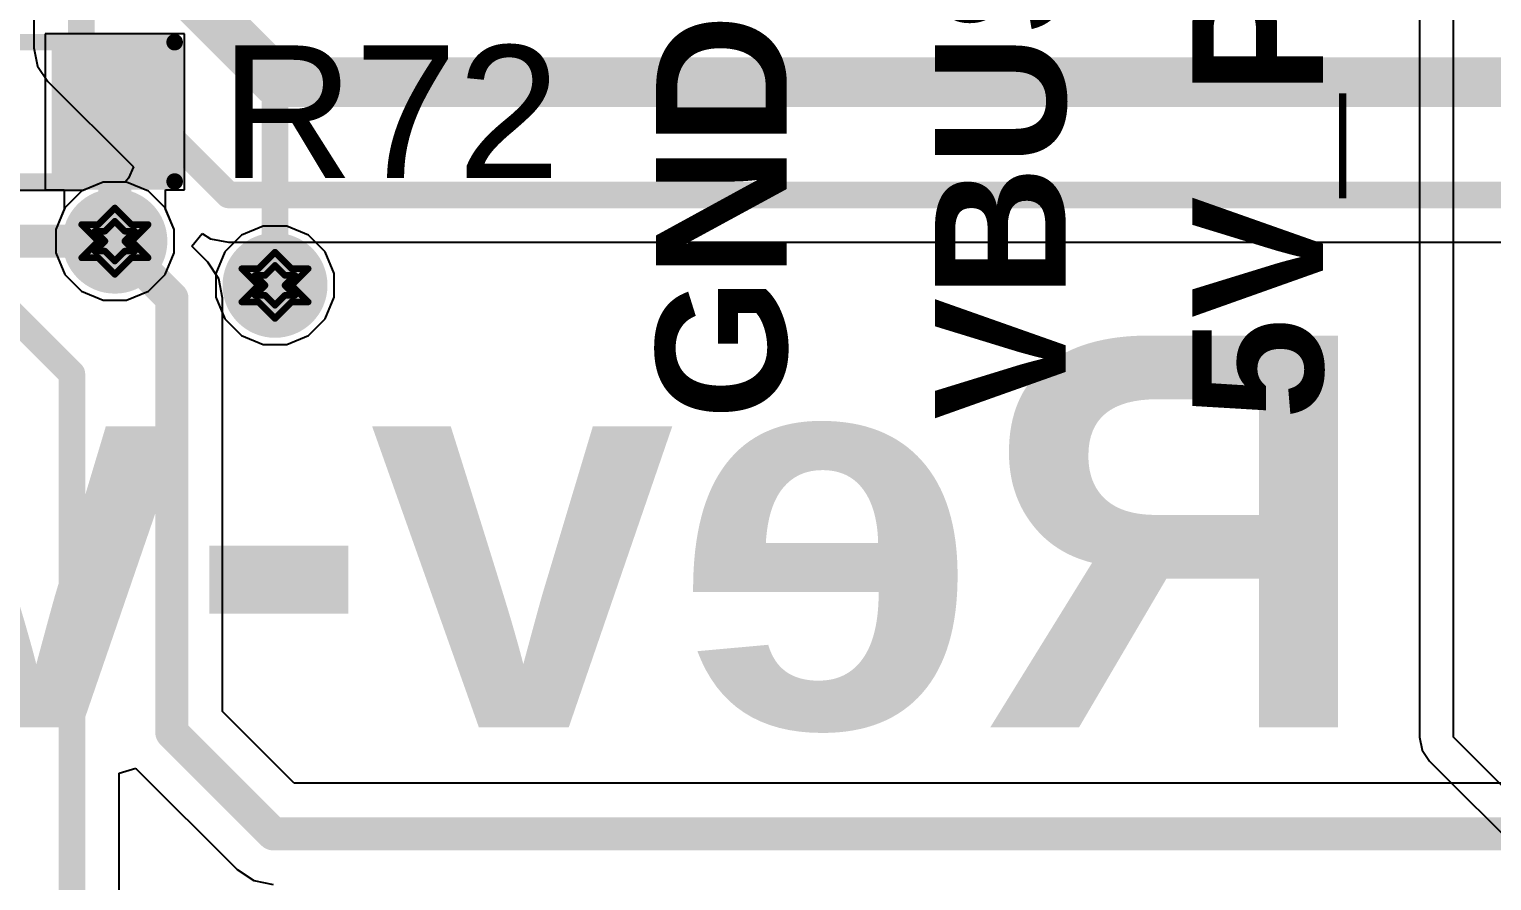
# Model space of a CAD drawing. Header units: inches. Extents: x -2.7 to 10.9, y -2.9 to 7.4.
# Drawn here: x -1.58 to -1.1394, y -1.8773 to -1.6206 of the extents above; entities that cross this region are included whole.
import ezdxf

# ---------------------------------------------------------------- set-up
doc = ezdxf.new("R2010")
doc.units = ezdxf.units.IN
doc.header["$MEASUREMENT"] = 0
for name, color, linetype in [('Board Outline', 216, 'Continuous'), ('Bottom Layer', 5, 'Continuous'), ('Bottom Overlay', 54, 'Continuous'), ('Bottom Solder', 6, 'Continuous'), ('Drill Drawing', 1, 'Continuous'), ('Layer 2', 16, 'Continuous'), ('Layer 3', 76, 'Continuous'), ('Top Layer', 1, 'Continuous'), ('Top Overlay', 2, 'Continuous'), ('Top Paste', 8, 'Continuous'), ('Top Solder', 216, 'Continuous'), ('Via Holes', 16, 'Continuous')]:
    doc.layers.add(name, color=color, linetype=linetype)
doc.styles.add('Arial', font='', dxfattribs={"height": 0.2})
doc.styles.add('Arial_Bold', font='', dxfattribs={"height": 0.2})
doc.styles.get('Arial').set_extended_font_data('Arial')
doc.styles.get('Arial_Bold').set_extended_font_data('Arial', bold=True)

# ---------------------------------------------------------------- blocks, each defined once
blk = doc.blocks.new('R___0603_53')
at = {"layer": 'Top Layer'}
for points in [[(-0.015, 0.0175), (-0.015, -0.0175), (-0.045, -0.0175), (-0.045, 0.0175)], [(0.045, 0.0175), (0.045, -0.0175), (0.015, -0.0175), (0.015, 0.0175)]]:
    blk.add_hatch(color=1, dxfattribs=at).paths.add_polyline_path(points)
at = {"layer": 'Top Paste'}
for points in [[(-0.015, 0.0175), (-0.015, -0.0175), (-0.045, -0.0175), (-0.045, 0.0175)], [(0.045, 0.0175), (0.045, -0.0175), (0.015, -0.0175), (0.015, 0.0175)]]:
    blk.add_hatch(color=8, dxfattribs=at).paths.add_polyline_path(points)
at = {"layer": 'Top Solder'}
for points in [[(-0.011, 0.0215), (-0.011, -0.0215), (-0.049, -0.0215), (-0.049, 0.0215)], [(0.049, 0.0215), (0.049, -0.0215), (0.011, -0.0215), (0.011, 0.0215)]]:
    blk.add_hatch(color=216, dxfattribs=at).paths.add_polyline_path(points)
at = {"layer": 'Top Overlay'}
for points in [[(-0.048, -0.021, 0.005, 0.005, 0), (-0.048, 0.021, 0.005, 0.005, 0)], [(-0.048, 0.021, 0.005, 0.005, 0), (0.048, 0.021, 0.005, 0.005, 0)], [(0.048, -0.021, 0.005, 0.005, 0), (0.048, 0.021, 0.005, 0.005, 0)], [(-0.048, -0.021, 0.005, 0.005, 0), (0.048, -0.021, 0.005, 0.005, 0)]]:
    blk.add_lwpolyline(points, format="xyseb", dxfattribs=at)
for points in [[(-0.04925, 0.021, 0.0025, 0.0025, 1), (-0.04675, 0.021, 0.0025, 0.0025, 1)], [(-0.04925, 0.021, 0.0025, 0.0025, 1), (-0.04675, 0.021, 0.0025, 0.0025, 1)], [(0.04675, 0.021, 0.0025, 0.0025, 1), (0.04925, 0.021, 0.0025, 0.0025, 1)], [(0.04675, 0.021, 0.0025, 0.0025, 1), (0.04925, 0.021, 0.0025, 0.0025, 1)], [(-0.04925, -0.021, 0.0025, 0.0025, 1), (-0.04675, -0.021, 0.0025, 0.0025, 1)], [(-0.04925, -0.021, 0.0025, 0.0025, 1), (-0.04675, -0.021, 0.0025, 0.0025, 1)], [(0.04675, -0.021, 0.0025, 0.0025, 1), (0.04925, -0.021, 0.0025, 0.0025, 1)], [(0.04675, -0.021, 0.0025, 0.0025, 1), (0.04925, -0.021, 0.0025, 0.0025, 1)]]:
    blk.add_lwpolyline(points, format="xyseb", close=True, dxfattribs=at)

msp = doc.modelspace()

# ---------------------------------------------------------------- hatches: boundary and pattern name
at = {"layer": 'Bottom Layer'}
h = msp.add_hatch(color=5, dxfattribs=at)
edge = h.paths.add_edge_path()
edge.add_arc((-1.55417, -1.6845), 0.01181, 0, 360)
h = msp.add_hatch(color=5, dxfattribs=at)
edge = h.paths.add_edge_path()
edge.add_arc((-1.50594, -1.69781), 0.01181, 0, 360)
at = {"layer": 'Bottom Solder'}
h = msp.add_hatch(color=6, dxfattribs=at)
edge = h.paths.add_edge_path()
edge.add_arc((-1.55417, -1.6845), 0.01581, 0, 360)
h = msp.add_hatch(color=6, dxfattribs=at)
edge = h.paths.add_edge_path()
edge.add_arc((-1.50594, -1.69781), 0.01581, 0, 360)
at = {"layer": 'Layer 2'}
h = msp.add_hatch(color=16, dxfattribs=at)
edge = h.paths.add_edge_path()
edge.add_arc((-1.55417, -1.6845), 0.01181, 0, 360)
h = msp.add_hatch(color=16, dxfattribs=at)
edge = h.paths.add_edge_path()
edge.add_arc((-1.50594, -1.69781), 0.01181, 0, 360)
at = {"layer": 'Layer 3'}
h = msp.add_hatch(color=76, dxfattribs=at)
edge = h.paths.add_edge_path()
edge.add_arc((-1.55417, -1.6845), 0.01181, 0, 360)
h = msp.add_hatch(color=76, dxfattribs=at)
edge = h.paths.add_edge_path()
edge.add_arc((-1.50594, -1.69781), 0.01181, 0, 360)
at = {"layer": 'Top Layer'}
h = msp.add_hatch(color=1, dxfattribs=at)
edge = h.paths.add_edge_path()
edge.add_arc((-1.55417, -1.6845), 0.01181, 0, 360)
h = msp.add_hatch(color=1, dxfattribs=at)
edge = h.paths.add_edge_path()
edge.add_arc((-1.50594, -1.69781), 0.01181, 0, 360)
at = {"layer": 'Top Solder'}
h = msp.add_hatch(color=216, dxfattribs=at)
edge = h.paths.add_edge_path()
edge.add_arc((-1.55417, -1.6845), 0.01581, 0, 360)
h = msp.add_hatch(color=216, dxfattribs=at)
edge = h.paths.add_edge_path()
edge.add_arc((-1.50594, -1.69781), 0.01581, 0, 360)
at = {"layer": 'Via Holes'}
h = msp.add_hatch(color=7, dxfattribs=at)
edge = h.paths.add_edge_path()
edge.add_arc((-1.55417, -1.6845), 0.00591, 0, 360)
h = msp.add_hatch(color=7, dxfattribs=at)
edge = h.paths.add_edge_path()
edge.add_arc((-1.50594, -1.69781), 0.00591, 0, 360)

# ---------------------------------------------------------------- linework, layer by layer
at = {"layer": 'Board Outline'}
msp.add_lwpolyline([(2.84412, -0.24125, 0.005, 0.005, -0.741893), (-2.49969, -1.37795, 0.005, 0.005, 0)], format="xyseb", dxfattribs=at)
at = {"layer": 'Bottom Layer'}
for p, q in [((-1.57854, -1.44025), (-1.57854, -1.62625)), ((-1.57854, -1.62625), (-1.57854, -1.62625)), ((-1.57854, -1.62625), (-1.57746, -1.63172)), ((-1.57746, -1.63172), (-1.57436, -1.63635)), ((-1.57436, -1.63635), (-1.54858, -1.66213)), ((-1.54858, -1.66213), (-1.55009, -1.6655)), ((-1.56379, -1.66921), (-1.64927, -1.66921)), ((-1.55772, -1.66669), (-1.56379, -1.66921)), ((-1.55109, -1.66669), (-1.55772, -1.66669)), ((-1.55009, -1.6655), (-1.55109, -1.66669)), ((-1.53103, -1.68602), (-1.52784, -1.68214)), ((-1.52784, -1.68214), (-1.52541, -1.68376)), ((-1.52619, -1.69086), (-1.53103, -1.68602)), ((-1.52541, -1.68376), (-1.51995, -1.68484)), ((-1.51995, -1.68484), (-1.51995, -1.68484)), ((-1.51995, -1.68484), (0.29959, -1.68484)), ((-1.52287, -1.69582), (-1.52619, -1.69086)), ((-1.52171, -1.70168), (-1.52287, -1.69582)), ((-1.52171, -1.82625), (-1.52171, -1.70168)), ((-1.50015, -1.8478), (-1.52171, -1.82625)), ((-1.55284, -1.84488), (-1.54784, -1.84337)), ((-1.55284, -2.32543), (-1.55284, -1.84488)), ((-1.54784, -1.84337), (-1.54781, -1.8434)), ((-1.54781, -1.8434), (-1.5173, -1.87391)), ((-0.63367, -1.8478), (-1.50015, -1.8478)), ((-1.5173, -1.87391), (-1.51234, -1.87723)), ((-1.51234, -1.87723), (-1.50649, -1.87839))]:
    msp.add_line(p, q, dxfattribs=at)
for points in [[(-1.56427, -1.62625, 0.008, 0.008, 0), (-1.56427, -1.44025, 0.008, 0.008, 0)], [(-1.53403, -1.60771, 0.015, 0.015, 0), (-1.50517, -1.63656, 0.015, 0.015, 0)], [(-1.56427, -1.62625, 0.008, 0.008, 0), (-1.51995, -1.67057, 0.008, 0.008, 0)], [(-1.50517, -1.63656, 0.015, 0.015, 0), (0.54898, -1.63656, 0.015, 0.015, 0)], [(-1.51995, -1.67057, 0.008, 0.008, 0), (0.34157, -1.67057, 0.008, 0.008, 0)], [(-1.6556, -1.6845, 0.01, 0.01, 0), (-1.55417, -1.6845, 0.01, 0.01, 0)], [(-1.55417, -1.6845, 0.01, 0.01, 0), (-1.537, -1.70168, 0.01, 0.01, 0)], [(-1.537, -1.83258, 0.01, 0.01, 0), (-1.537, -1.70168, 0.01, 0.01, 0)], [(-1.58673, -1.70489, 0.008, 0.008, 0), (-1.56711, -1.72451, 0.008, 0.008, 0)], [(-1.56711, -2.33135, 0.008, 0.008, 0), (-1.56711, -1.72451, 0.008, 0.008, 0)], [(-1.537, -1.83258, 0.01, 0.01, 0), (-1.50649, -1.8631, 0.01, 0.01, 0)], [(-1.50649, -1.8631, 0.01, 0.01, 0), (0.68552, -1.8631, 0.01, 0.01, 0)]]:
    msp.add_lwpolyline(points, format="xyseb", dxfattribs=at)
for points in [[(-1.56627, -1.62625, 0.004, 0.004, 1), (-1.56227, -1.62625, 0.004, 0.004, 1)], [(-1.56627, -1.62625, 0.004, 0.004, 1), (-1.56227, -1.62625, 0.004, 0.004, 1)], [(-1.50892, -1.63656, 0.0075, 0.0075, 1), (-1.50142, -1.63656, 0.0075, 0.0075, 1)], [(-1.50892, -1.63656, 0.0075, 0.0075, 1), (-1.50142, -1.63656, 0.0075, 0.0075, 1)], [(-1.52195, -1.67057, 0.004, 0.004, 1), (-1.51795, -1.67057, 0.004, 0.004, 1)], [(-1.52195, -1.67057, 0.004, 0.004, 1), (-1.51795, -1.67057, 0.004, 0.004, 1)], [(-1.55667, -1.6845, 0.005, 0.005, 1), (-1.55167, -1.6845, 0.005, 0.005, 1)], [(-1.55667, -1.6845, 0.005, 0.005, 1), (-1.55167, -1.6845, 0.005, 0.005, 1)], [(-1.5395, -1.70168, 0.005, 0.005, 1), (-1.5345, -1.70168, 0.005, 0.005, 1)], [(-1.5395, -1.70168, 0.005, 0.005, 1), (-1.5345, -1.70168, 0.005, 0.005, 1)], [(-1.56911, -1.72451, 0.004, 0.004, 1), (-1.56511, -1.72451, 0.004, 0.004, 1)], [(-1.56911, -1.72451, 0.004, 0.004, 1), (-1.56511, -1.72451, 0.004, 0.004, 1)], [(-1.5395, -1.83258, 0.005, 0.005, 1), (-1.5345, -1.83258, 0.005, 0.005, 1)], [(-1.5395, -1.83258, 0.005, 0.005, 1), (-1.5345, -1.83258, 0.005, 0.005, 1)], [(-1.50899, -1.8631, 0.005, 0.005, 1), (-1.50399, -1.8631, 0.005, 0.005, 1)], [(-1.50899, -1.8631, 0.005, 0.005, 1), (-1.50399, -1.8631, 0.005, 0.005, 1)]]:
    msp.add_lwpolyline(points, format="xyseb", close=True, dxfattribs=at)
at = {"layer": 'Drill Drawing'}
for points in [[(-1.55917, -1.6795, 0.002, 0.002, 0), (-1.55417, -1.6745, 0.002, 0.002, 0)], [(-1.55417, -1.6745, 0.002, 0.002, 0), (-1.54917, -1.6795, 0.002, 0.002, 0)], [(-1.55717, -1.6815, 0.002, 0.002, 0), (-1.55417, -1.6785, 0.002, 0.002, 0)], [(-1.55417, -1.6785, 0.002, 0.002, 0), (-1.55117, -1.6815, 0.002, 0.002, 0)], [(-1.56417, -1.6795, 0.002, 0.002, 0), (-1.55917, -1.6845, 0.002, 0.002, 0)], [(-1.56417, -1.6795, 0.002, 0.002, 0), (-1.55917, -1.6795, 0.002, 0.002, 0)], [(-1.56017, -1.6815, 0.002, 0.002, 0), (-1.55717, -1.6845, 0.002, 0.002, 0)], [(-1.56017, -1.6815, 0.002, 0.002, 0), (-1.55717, -1.6815, 0.002, 0.002, 0)], [(-1.55117, -1.6815, 0.002, 0.002, 0), (-1.54817, -1.6815, 0.002, 0.002, 0)], [(-1.55117, -1.6845, 0.002, 0.002, 0), (-1.54817, -1.6815, 0.002, 0.002, 0)], [(-1.54917, -1.6795, 0.002, 0.002, 0), (-1.54417, -1.6795, 0.002, 0.002, 0)], [(-1.54917, -1.6845, 0.002, 0.002, 0), (-1.54417, -1.6795, 0.002, 0.002, 0)], [(-1.56417, -1.6895, 0.002, 0.002, 0), (-1.55917, -1.6845, 0.002, 0.002, 0)], [(-1.56017, -1.6875, 0.002, 0.002, 0), (-1.55717, -1.6845, 0.002, 0.002, 0)], [(-1.56017, -1.6875, 0.002, 0.002, 0), (-1.55717, -1.6875, 0.002, 0.002, 0)], [(-1.55717, -1.6875, 0.002, 0.002, 0), (-1.55417, -1.6905, 0.002, 0.002, 0)], [(-1.55417, -1.6905, 0.002, 0.002, 0), (-1.55117, -1.6875, 0.002, 0.002, 0)], [(-1.55117, -1.6845, 0.002, 0.002, 0), (-1.54817, -1.6875, 0.002, 0.002, 0)], [(-1.55117, -1.6875, 0.002, 0.002, 0), (-1.54817, -1.6875, 0.002, 0.002, 0)], [(-1.54917, -1.6845, 0.002, 0.002, 0), (-1.54417, -1.6895, 0.002, 0.002, 0)], [(-1.51094, -1.69281, 0.002, 0.002, 0), (-1.50594, -1.68781, 0.002, 0.002, 0)], [(-1.50594, -1.68781, 0.002, 0.002, 0), (-1.50094, -1.69281, 0.002, 0.002, 0)], [(-1.56417, -1.6895, 0.002, 0.002, 0), (-1.55917, -1.6895, 0.002, 0.002, 0)], [(-1.55917, -1.6895, 0.002, 0.002, 0), (-1.55417, -1.6945, 0.002, 0.002, 0)], [(-1.55417, -1.6945, 0.002, 0.002, 0), (-1.54917, -1.6895, 0.002, 0.002, 0)], [(-1.54917, -1.6895, 0.002, 0.002, 0), (-1.54417, -1.6895, 0.002, 0.002, 0)], [(-1.50894, -1.69481, 0.002, 0.002, 0), (-1.50594, -1.69181, 0.002, 0.002, 0)], [(-1.50594, -1.69181, 0.002, 0.002, 0), (-1.50294, -1.69481, 0.002, 0.002, 0)], [(-1.51594, -1.69281, 0.002, 0.002, 0), (-1.51094, -1.69781, 0.002, 0.002, 0)], [(-1.51594, -1.69281, 0.002, 0.002, 0), (-1.51094, -1.69281, 0.002, 0.002, 0)], [(-1.51194, -1.69481, 0.002, 0.002, 0), (-1.50894, -1.69781, 0.002, 0.002, 0)], [(-1.51194, -1.69481, 0.002, 0.002, 0), (-1.50894, -1.69481, 0.002, 0.002, 0)], [(-1.50294, -1.69481, 0.002, 0.002, 0), (-1.49994, -1.69481, 0.002, 0.002, 0)], [(-1.50294, -1.69781, 0.002, 0.002, 0), (-1.49994, -1.69481, 0.002, 0.002, 0)], [(-1.50094, -1.69281, 0.002, 0.002, 0), (-1.49594, -1.69281, 0.002, 0.002, 0)], [(-1.50094, -1.69781, 0.002, 0.002, 0), (-1.49594, -1.69281, 0.002, 0.002, 0)], [(-1.51594, -1.70281, 0.002, 0.002, 0), (-1.51094, -1.69781, 0.002, 0.002, 0)], [(-1.51194, -1.70081, 0.002, 0.002, 0), (-1.50894, -1.69781, 0.002, 0.002, 0)], [(-1.51194, -1.70081, 0.002, 0.002, 0), (-1.50894, -1.70081, 0.002, 0.002, 0)], [(-1.50894, -1.70081, 0.002, 0.002, 0), (-1.50594, -1.70381, 0.002, 0.002, 0)], [(-1.50594, -1.70381, 0.002, 0.002, 0), (-1.50294, -1.70081, 0.002, 0.002, 0)], [(-1.50294, -1.69781, 0.002, 0.002, 0), (-1.49994, -1.70081, 0.002, 0.002, 0)], [(-1.50294, -1.70081, 0.002, 0.002, 0), (-1.49994, -1.70081, 0.002, 0.002, 0)], [(-1.50094, -1.69781, 0.002, 0.002, 0), (-1.49594, -1.70281, 0.002, 0.002, 0)], [(-1.51594, -1.70281, 0.002, 0.002, 0), (-1.51094, -1.70281, 0.002, 0.002, 0)], [(-1.51094, -1.70281, 0.002, 0.002, 0), (-1.50594, -1.70781, 0.002, 0.002, 0)], [(-1.50594, -1.70781, 0.002, 0.002, 0), (-1.50094, -1.70281, 0.002, 0.002, 0)], [(-1.50094, -1.70281, 0.002, 0.002, 0), (-1.49594, -1.70281, 0.002, 0.002, 0)]]:
    msp.add_lwpolyline(points, format="xyseb", dxfattribs=at)
for points in [[(-1.55467, -1.6745, 0.001, 0.001, 1), (-1.55367, -1.6745, 0.001, 0.001, 1)], [(-1.55467, -1.6745, 0.001, 0.001, 1), (-1.55367, -1.6745, 0.001, 0.001, 1)], [(-1.55467, -1.6785, 0.001, 0.001, 1), (-1.55367, -1.6785, 0.001, 0.001, 1)], [(-1.55467, -1.6785, 0.001, 0.001, 1), (-1.55367, -1.6785, 0.001, 0.001, 1)], [(-1.56467, -1.6795, 0.001, 0.001, 1), (-1.56367, -1.6795, 0.001, 0.001, 1)], [(-1.56467, -1.6795, 0.001, 0.001, 1), (-1.56367, -1.6795, 0.001, 0.001, 1)], [(-1.56067, -1.6815, 0.001, 0.001, 1), (-1.55967, -1.6815, 0.001, 0.001, 1)], [(-1.56067, -1.6815, 0.001, 0.001, 1), (-1.55967, -1.6815, 0.001, 0.001, 1)], [(-1.55967, -1.6795, 0.001, 0.001, 1), (-1.55867, -1.6795, 0.001, 0.001, 1)], [(-1.55967, -1.6795, 0.001, 0.001, 1), (-1.55867, -1.6795, 0.001, 0.001, 1)], [(-1.55767, -1.6815, 0.001, 0.001, 1), (-1.55667, -1.6815, 0.001, 0.001, 1)], [(-1.55767, -1.6815, 0.001, 0.001, 1), (-1.55667, -1.6815, 0.001, 0.001, 1)], [(-1.55167, -1.6815, 0.001, 0.001, 1), (-1.55067, -1.6815, 0.001, 0.001, 1)], [(-1.55167, -1.6815, 0.001, 0.001, 1), (-1.55067, -1.6815, 0.001, 0.001, 1)], [(-1.54967, -1.6795, 0.001, 0.001, 1), (-1.54867, -1.6795, 0.001, 0.001, 1)], [(-1.54967, -1.6795, 0.001, 0.001, 1), (-1.54867, -1.6795, 0.001, 0.001, 1)], [(-1.54867, -1.6815, 0.001, 0.001, 1), (-1.54767, -1.6815, 0.001, 0.001, 1)], [(-1.54867, -1.6815, 0.001, 0.001, 1), (-1.54767, -1.6815, 0.001, 0.001, 1)], [(-1.54467, -1.6795, 0.001, 0.001, 1), (-1.54367, -1.6795, 0.001, 0.001, 1)], [(-1.54467, -1.6795, 0.001, 0.001, 1), (-1.54367, -1.6795, 0.001, 0.001, 1)], [(-1.56067, -1.6875, 0.001, 0.001, 1), (-1.55967, -1.6875, 0.001, 0.001, 1)], [(-1.56067, -1.6875, 0.001, 0.001, 1), (-1.55967, -1.6875, 0.001, 0.001, 1)], [(-1.55967, -1.6845, 0.001, 0.001, 1), (-1.55867, -1.6845, 0.001, 0.001, 1)], [(-1.55967, -1.6845, 0.001, 0.001, 1), (-1.55867, -1.6845, 0.001, 0.001, 1)], [(-1.55767, -1.6845, 0.001, 0.001, 1), (-1.55667, -1.6845, 0.001, 0.001, 1)], [(-1.55767, -1.6845, 0.001, 0.001, 1), (-1.55667, -1.6845, 0.001, 0.001, 1)], [(-1.55767, -1.6875, 0.001, 0.001, 1), (-1.55667, -1.6875, 0.001, 0.001, 1)], [(-1.55767, -1.6875, 0.001, 0.001, 1), (-1.55667, -1.6875, 0.001, 0.001, 1)], [(-1.55167, -1.6845, 0.001, 0.001, 1), (-1.55067, -1.6845, 0.001, 0.001, 1)], [(-1.55167, -1.6845, 0.001, 0.001, 1), (-1.55067, -1.6845, 0.001, 0.001, 1)], [(-1.55167, -1.6875, 0.001, 0.001, 1), (-1.55067, -1.6875, 0.001, 0.001, 1)], [(-1.55167, -1.6875, 0.001, 0.001, 1), (-1.55067, -1.6875, 0.001, 0.001, 1)], [(-1.54967, -1.6845, 0.001, 0.001, 1), (-1.54867, -1.6845, 0.001, 0.001, 1)], [(-1.54967, -1.6845, 0.001, 0.001, 1), (-1.54867, -1.6845, 0.001, 0.001, 1)], [(-1.54867, -1.6875, 0.001, 0.001, 1), (-1.54767, -1.6875, 0.001, 0.001, 1)], [(-1.54867, -1.6875, 0.001, 0.001, 1), (-1.54767, -1.6875, 0.001, 0.001, 1)], [(-1.50644, -1.68781, 0.001, 0.001, 1), (-1.50544, -1.68781, 0.001, 0.001, 1)], [(-1.50644, -1.68781, 0.001, 0.001, 1), (-1.50544, -1.68781, 0.001, 0.001, 1)], [(-1.56467, -1.6895, 0.001, 0.001, 1), (-1.56367, -1.6895, 0.001, 0.001, 1)], [(-1.56467, -1.6895, 0.001, 0.001, 1), (-1.56367, -1.6895, 0.001, 0.001, 1)], [(-1.55967, -1.6895, 0.001, 0.001, 1), (-1.55867, -1.6895, 0.001, 0.001, 1)], [(-1.55967, -1.6895, 0.001, 0.001, 1), (-1.55867, -1.6895, 0.001, 0.001, 1)], [(-1.55467, -1.6905, 0.001, 0.001, 1), (-1.55367, -1.6905, 0.001, 0.001, 1)], [(-1.55467, -1.6905, 0.001, 0.001, 1), (-1.55367, -1.6905, 0.001, 0.001, 1)], [(-1.54967, -1.6895, 0.001, 0.001, 1), (-1.54867, -1.6895, 0.001, 0.001, 1)], [(-1.54967, -1.6895, 0.001, 0.001, 1), (-1.54867, -1.6895, 0.001, 0.001, 1)], [(-1.54467, -1.6895, 0.001, 0.001, 1), (-1.54367, -1.6895, 0.001, 0.001, 1)], [(-1.54467, -1.6895, 0.001, 0.001, 1), (-1.54367, -1.6895, 0.001, 0.001, 1)], [(-1.50644, -1.69181, 0.001, 0.001, 1), (-1.50544, -1.69181, 0.001, 0.001, 1)], [(-1.50644, -1.69181, 0.001, 0.001, 1), (-1.50544, -1.69181, 0.001, 0.001, 1)], [(-1.55467, -1.6945, 0.001, 0.001, 1), (-1.55367, -1.6945, 0.001, 0.001, 1)], [(-1.55467, -1.6945, 0.001, 0.001, 1), (-1.55367, -1.6945, 0.001, 0.001, 1)], [(-1.51644, -1.69281, 0.001, 0.001, 1), (-1.51544, -1.69281, 0.001, 0.001, 1)], [(-1.51644, -1.69281, 0.001, 0.001, 1), (-1.51544, -1.69281, 0.001, 0.001, 1)], [(-1.51244, -1.69481, 0.001, 0.001, 1), (-1.51144, -1.69481, 0.001, 0.001, 1)], [(-1.51244, -1.69481, 0.001, 0.001, 1), (-1.51144, -1.69481, 0.001, 0.001, 1)], [(-1.51144, -1.69281, 0.001, 0.001, 1), (-1.51044, -1.69281, 0.001, 0.001, 1)], [(-1.51144, -1.69281, 0.001, 0.001, 1), (-1.51044, -1.69281, 0.001, 0.001, 1)], [(-1.50944, -1.69481, 0.001, 0.001, 1), (-1.50844, -1.69481, 0.001, 0.001, 1)], [(-1.50944, -1.69481, 0.001, 0.001, 1), (-1.50844, -1.69481, 0.001, 0.001, 1)], [(-1.50344, -1.69481, 0.001, 0.001, 1), (-1.50244, -1.69481, 0.001, 0.001, 1)], [(-1.50344, -1.69481, 0.001, 0.001, 1), (-1.50244, -1.69481, 0.001, 0.001, 1)], [(-1.50144, -1.69281, 0.001, 0.001, 1), (-1.50044, -1.69281, 0.001, 0.001, 1)], [(-1.50144, -1.69281, 0.001, 0.001, 1), (-1.50044, -1.69281, 0.001, 0.001, 1)], [(-1.50044, -1.69481, 0.001, 0.001, 1), (-1.49944, -1.69481, 0.001, 0.001, 1)], [(-1.50044, -1.69481, 0.001, 0.001, 1), (-1.49944, -1.69481, 0.001, 0.001, 1)], [(-1.49644, -1.69281, 0.001, 0.001, 1), (-1.49544, -1.69281, 0.001, 0.001, 1)], [(-1.49644, -1.69281, 0.001, 0.001, 1), (-1.49544, -1.69281, 0.001, 0.001, 1)], [(-1.51244, -1.70081, 0.001, 0.001, 1), (-1.51144, -1.70081, 0.001, 0.001, 1)], [(-1.51244, -1.70081, 0.001, 0.001, 1), (-1.51144, -1.70081, 0.001, 0.001, 1)], [(-1.51144, -1.69781, 0.001, 0.001, 1), (-1.51044, -1.69781, 0.001, 0.001, 1)], [(-1.51144, -1.69781, 0.001, 0.001, 1), (-1.51044, -1.69781, 0.001, 0.001, 1)], [(-1.50944, -1.69781, 0.001, 0.001, 1), (-1.50844, -1.69781, 0.001, 0.001, 1)], [(-1.50944, -1.69781, 0.001, 0.001, 1), (-1.50844, -1.69781, 0.001, 0.001, 1)], [(-1.50944, -1.70081, 0.001, 0.001, 1), (-1.50844, -1.70081, 0.001, 0.001, 1)], [(-1.50944, -1.70081, 0.001, 0.001, 1), (-1.50844, -1.70081, 0.001, 0.001, 1)], [(-1.50344, -1.69781, 0.001, 0.001, 1), (-1.50244, -1.69781, 0.001, 0.001, 1)], [(-1.50344, -1.69781, 0.001, 0.001, 1), (-1.50244, -1.69781, 0.001, 0.001, 1)], [(-1.50344, -1.70081, 0.001, 0.001, 1), (-1.50244, -1.70081, 0.001, 0.001, 1)], [(-1.50344, -1.70081, 0.001, 0.001, 1), (-1.50244, -1.70081, 0.001, 0.001, 1)], [(-1.50144, -1.69781, 0.001, 0.001, 1), (-1.50044, -1.69781, 0.001, 0.001, 1)], [(-1.50144, -1.69781, 0.001, 0.001, 1), (-1.50044, -1.69781, 0.001, 0.001, 1)], [(-1.50044, -1.70081, 0.001, 0.001, 1), (-1.49944, -1.70081, 0.001, 0.001, 1)], [(-1.50044, -1.70081, 0.001, 0.001, 1), (-1.49944, -1.70081, 0.001, 0.001, 1)], [(-1.51644, -1.70281, 0.001, 0.001, 1), (-1.51544, -1.70281, 0.001, 0.001, 1)], [(-1.51644, -1.70281, 0.001, 0.001, 1), (-1.51544, -1.70281, 0.001, 0.001, 1)], [(-1.51144, -1.70281, 0.001, 0.001, 1), (-1.51044, -1.70281, 0.001, 0.001, 1)], [(-1.51144, -1.70281, 0.001, 0.001, 1), (-1.51044, -1.70281, 0.001, 0.001, 1)], [(-1.50644, -1.70381, 0.001, 0.001, 1), (-1.50544, -1.70381, 0.001, 0.001, 1)], [(-1.50644, -1.70381, 0.001, 0.001, 1), (-1.50544, -1.70381, 0.001, 0.001, 1)], [(-1.50144, -1.70281, 0.001, 0.001, 1), (-1.50044, -1.70281, 0.001, 0.001, 1)], [(-1.50144, -1.70281, 0.001, 0.001, 1), (-1.50044, -1.70281, 0.001, 0.001, 1)], [(-1.49644, -1.70281, 0.001, 0.001, 1), (-1.49544, -1.70281, 0.001, 0.001, 1)], [(-1.49644, -1.70281, 0.001, 0.001, 1), (-1.49544, -1.70281, 0.001, 0.001, 1)], [(-1.50644, -1.70781, 0.001, 0.001, 1), (-1.50544, -1.70781, 0.001, 0.001, 1)], [(-1.50644, -1.70781, 0.001, 0.001, 1), (-1.50544, -1.70781, 0.001, 0.001, 1)]]:
    msp.add_lwpolyline(points, format="xyseb", close=True, dxfattribs=at)
at = {"layer": 'Layer 2'}
for p, q in [((-1.56426, -1.6694), (-1.56927, -1.67441)), ((-1.55772, -1.66669), (-1.56426, -1.6694)), ((-1.55063, -1.66669), (-1.55772, -1.66669)), ((-1.54408, -1.6694), (-1.55063, -1.66669)), ((-1.53907, -1.67441), (-1.54408, -1.6694)), ((-1.56927, -1.67441), (-1.57198, -1.68096)), ((-1.53636, -1.68096), (-1.53907, -1.67441)), ((-1.57198, -1.68096), (-1.57198, -1.68805)), ((-1.53636, -1.68805), (-1.53636, -1.68096)), ((-1.57198, -1.68805), (-1.56927, -1.69459)), ((-1.53907, -1.69459), (-1.53636, -1.68805)), ((-1.56927, -1.69459), (-1.56426, -1.6996)), ((-1.54408, -1.6996), (-1.53907, -1.69459)), ((-1.56426, -1.6996), (-1.55772, -1.70231)), ((-1.55063, -1.70231), (-1.54408, -1.6996)), ((-1.55772, -1.70231), (-1.55063, -1.70231))]:
    msp.add_line(p, q, dxfattribs=at)
at = {"layer": 'Layer 3'}
for p, q in [((-1.1612, -1.474), (-1.1612, -1.834)), ((-1.151, -1.834), (-1.151, -1.474)), ((-1.56426, -1.6694), (-1.56927, -1.67441)), ((-1.55772, -1.66669), (-1.56426, -1.6694)), ((-1.55063, -1.66669), (-1.55772, -1.66669)), ((-1.54408, -1.6694), (-1.55063, -1.66669)), ((-1.53907, -1.67441), (-1.54408, -1.6694)), ((-1.56927, -1.67441), (-1.57198, -1.68096)), ((-1.53636, -1.68096), (-1.53907, -1.67441)), ((-1.57198, -1.68096), (-1.57198, -1.68805)), ((-1.53636, -1.68805), (-1.53636, -1.68096)), ((-1.51603, -1.68271), (-1.52104, -1.68772)), ((-1.50949, -1.68), (-1.51603, -1.68271)), ((-1.5024, -1.68), (-1.50949, -1.68)), ((-1.49586, -1.68271), (-1.5024, -1.68)), ((-1.49085, -1.68772), (-1.49586, -1.68271)), ((-1.57198, -1.68805), (-1.56927, -1.69459)), ((-1.53907, -1.69459), (-1.53636, -1.68805)), ((-1.52104, -1.68772), (-1.52376, -1.69427)), ((-1.48813, -1.69427), (-1.49085, -1.68772)), ((-1.56927, -1.69459), (-1.56426, -1.6996)), ((-1.54408, -1.6996), (-1.53907, -1.69459)), ((-1.52376, -1.69427), (-1.52376, -1.70135)), ((-1.48813, -1.70135), (-1.48813, -1.69427)), ((-1.56426, -1.6996), (-1.55772, -1.70231)), ((-1.55063, -1.70231), (-1.54408, -1.6996)), ((-1.55772, -1.70231), (-1.55063, -1.70231)), ((-1.52376, -1.70135), (-1.52104, -1.7079)), ((-1.49085, -1.7079), (-1.48813, -1.70135)), ((-1.52104, -1.7079), (-1.51603, -1.71291)), ((-1.49586, -1.71291), (-1.49085, -1.7079)), ((-1.51603, -1.71291), (-1.50949, -1.71562)), ((-1.5024, -1.71562), (-1.49586, -1.71291)), ((-1.50949, -1.71562), (-1.5024, -1.71562)), ((-1.1612, -1.834), (-1.16042, -1.8379)), ((-1.06062, -1.92438), (-1.151, -1.834)), ((-1.16042, -1.8379), (-1.15821, -1.84121)), ((-1.15821, -1.84121), (-1.06783, -1.93159))]:
    msp.add_line(p, q, dxfattribs=at)
at = {"layer": 'Top Layer'}
for p, q in [((-1.53317, -1.62202), (-1.57517, -1.62202)), ((-1.57517, -1.62202), (-1.57517, -1.66902)), ((-1.53317, -1.66902), (-1.53317, -1.62202)), ((-1.57517, -1.66902), (-1.56947, -1.66902)), ((-1.56947, -1.66902), (-1.56947, -1.67488)), ((-1.53888, -1.67488), (-1.53888, -1.66902)), ((-1.53888, -1.66902), (-1.53317, -1.66902)), ((-1.56947, -1.67488), (-1.57198, -1.68096)), ((-1.53636, -1.68096), (-1.53888, -1.67488)), ((-1.57198, -1.68096), (-1.57198, -1.68805)), ((-1.53636, -1.68805), (-1.53636, -1.68096)), ((-1.57198, -1.68805), (-1.56927, -1.69459)), ((-1.53907, -1.69459), (-1.53636, -1.68805)), ((-1.56927, -1.69459), (-1.56426, -1.6996)), ((-1.54408, -1.6996), (-1.53907, -1.69459)), ((-1.56426, -1.6996), (-1.55772, -1.70231)), ((-1.55063, -1.70231), (-1.54408, -1.6996)), ((-1.55772, -1.70231), (-1.55063, -1.70231))]:
    msp.add_line(p, q, dxfattribs=at)
for points in [[(-1.53547, -1.60142, 0.008, 0.008, 0), (-1.50594, -1.63094, 0.008, 0.008, 0)], [(-1.50594, -1.69781, 0.008, 0.008, 0), (-1.50594, -1.63094, 0.008, 0.008, 0)], [(-1.55417, -1.6845, 0.01, 0.01, 0), (-1.55417, -1.64552, 0.01, 0.01, 0)]]:
    msp.add_lwpolyline(points, format="xyseb", dxfattribs=at)
for points in [[(-1.50794, -1.63094, 0.004, 0.004, 1), (-1.50394, -1.63094, 0.004, 0.004, 1)], [(-1.50794, -1.63094, 0.004, 0.004, 1), (-1.50394, -1.63094, 0.004, 0.004, 1)], [(-1.55667, -1.64552, 0.005, 0.005, 1), (-1.55167, -1.64552, 0.005, 0.005, 1)], [(-1.55667, -1.6845, 0.005, 0.005, 1), (-1.55167, -1.6845, 0.005, 0.005, 1)], [(-1.50794, -1.69781, 0.004, 0.004, 1), (-1.50394, -1.69781, 0.004, 0.004, 1)]]:
    msp.add_lwpolyline(points, format="xyseb", close=True, dxfattribs=at)

# ---------------------------------------------------------------- block references
msp.add_blockref('R___0603_53', (-1.58417, -1.64552))

# ---------------------------------------------------------------- texts
at = {"layer": 'Bottom Overlay', "style": 'Arial_Bold', "text_generation_flag": 2}
msp.add_text('Rev-v1.1', height=0.11811, dxfattribs=at).set_placement((-1.17475, -1.83104))
at = {"layer": 'Top Overlay', "style": 'Arial_Bold'}
for s, p in [('5V_PoE', (-1.19027, -1.73827)), ('VBUS', (-1.26779, -1.73827)), ('GND', (-1.35179, -1.73827))]:
    msp.add_text(s, height=0.03937, rotation=90, dxfattribs=at).set_placement(p)
at = {"layer": 'Top Overlay', "style": 'Arial'}
msp.add_text('R72', height=0.04, dxfattribs=at).set_placement((-1.52249, -1.6655))

doc.saveas('drawing.dxf')
